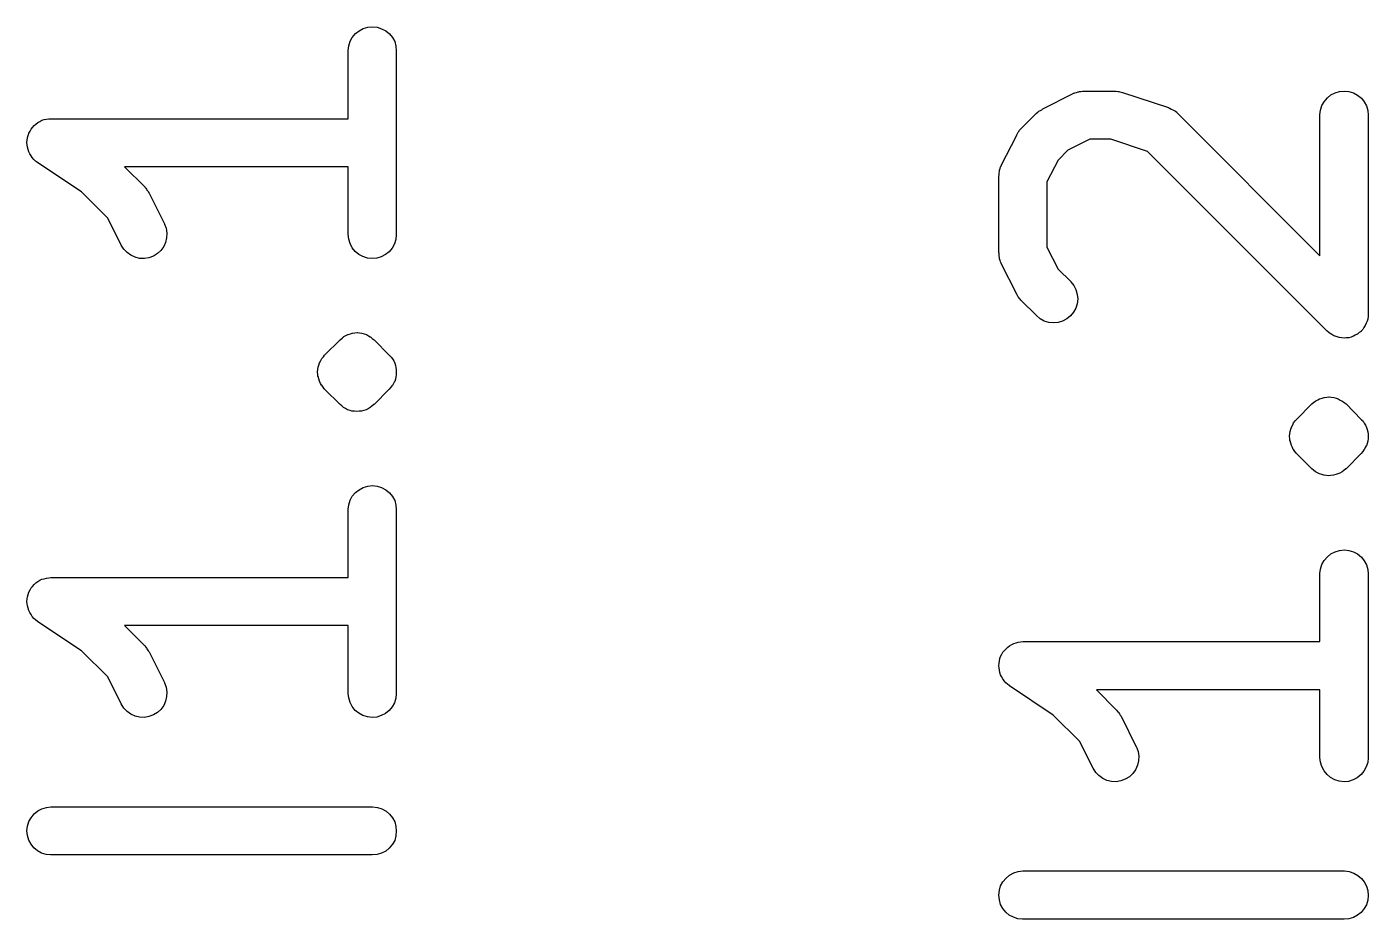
# Model space of a CAD drawing. Extents: x 160.2 to 226.8, y -124.8 to -85.
# Drawn here: x 181.127 to 185.302, y -124.59 to -121.812 of the extents above; entities that cross this region are included whole.
import ezdxf

# ---------------------------------------------------------------- set-up
doc = ezdxf.new("R2010")
doc.units = 0
doc.layers.add('BLACK', color=7, linetype='CONTINUOUS')

msp = doc.modelspace()

# ---------------------------------------------------------------- linework, layer by layer
at = {"layer": 'BLACK', "linetype": 'CONTINUOUS'}
for p, q in [((182.15, -121.833), (182.161, -121.824)), ((182.161, -121.824), (182.174, -121.817)), ((182.174, -121.817), (182.188, -121.813)), ((182.188, -121.813), (182.203, -121.812)), ((182.203, -121.812), (182.217, -121.813)), ((182.217, -121.813), (182.231, -121.818)), ((182.231, -121.818), (182.244, -121.825)), ((182.244, -121.825), (182.256, -121.834)), ((182.129, -121.871), (182.133, -121.857)), ((182.133, -121.857), (182.14, -121.845)), ((182.14, -121.845), (182.15, -121.833)), ((182.256, -121.834), (182.265, -121.845)), ((182.265, -121.845), (182.272, -121.858)), ((182.272, -121.858), (182.276, -121.872)), ((182.127, -121.886), (182.129, -121.871)), ((182.127, -121.887), (182.127, -121.886)), ((182.127, -122.098), (182.127, -121.887)), ((182.276, -121.872), (182.277, -121.887)), ((182.277, -121.887), (182.277, -122.458)), ((184.289, -122.067), (184.384, -122.02)), ((184.384, -122.02), (184.385, -122.019)), ((184.385, -122.019), (184.387, -122.019)), ((184.387, -122.019), (184.389, -122.018)), ((184.389, -122.018), (184.394, -122.016)), ((184.394, -122.016), (184.399, -122.014)), ((184.399, -122.014), (184.401, -122.014)), ((184.401, -122.014), (184.403, -122.013)), ((184.403, -122.013), (184.408, -122.013)), ((184.408, -122.013), (184.413, -122.012)), ((184.413, -122.012), (184.416, -122.012)), ((184.416, -122.012), (184.418, -122.012)), ((184.418, -122.012), (184.513, -122.012)), ((184.513, -122.012), (184.514, -122.012)), ((184.514, -122.012), (184.518, -122.012)), ((184.518, -122.012), (184.523, -122.013)), ((184.523, -122.013), (184.526, -122.013)), ((184.526, -122.013), (184.529, -122.014)), ((184.529, -122.014), (184.533, -122.015)), ((184.533, -122.015), (184.537, -122.016)), ((184.537, -122.016), (184.68, -122.063)), ((185.165, -122.045), (185.175, -122.033)), ((185.175, -122.033), (185.186, -122.024)), ((185.186, -122.024), (185.199, -122.017)), ((185.199, -122.017), (185.213, -122.013)), ((185.213, -122.013), (185.228, -122.012)), ((185.228, -122.012), (185.242, -122.013)), ((185.242, -122.013), (185.256, -122.018)), ((185.256, -122.018), (185.269, -122.025)), ((185.269, -122.025), (185.281, -122.034)), ((185.281, -122.034), (185.29, -122.045)), ((184.274, -122.078), (184.277, -122.075)), ((184.277, -122.075), (184.279, -122.074)), ((184.279, -122.074), (184.282, -122.072)), ((184.282, -122.072), (184.286, -122.07)), ((184.286, -122.07), (184.289, -122.067)), ((184.68, -122.063), (184.681, -122.064)), ((184.681, -122.064), (184.683, -122.065)), ((184.683, -122.065), (184.685, -122.065)), ((184.685, -122.065), (184.689, -122.068)), ((184.689, -122.068), (184.694, -122.07)), ((184.694, -122.07), (184.696, -122.071)), ((184.696, -122.071), (184.698, -122.072)), ((184.698, -122.072), (184.702, -122.075)), ((184.702, -122.075), (184.706, -122.078)), ((185.152, -122.086), (185.154, -122.071)), ((185.154, -122.071), (185.158, -122.057)), ((185.158, -122.057), (185.165, -122.045)), ((185.29, -122.045), (185.297, -122.058)), ((185.297, -122.058), (185.301, -122.072)), ((185.301, -122.072), (185.302, -122.087)), ((181.15, -122.119), (181.155, -122.115)), ((181.155, -122.115), (181.161, -122.11)), ((181.161, -122.11), (181.168, -122.107)), ((181.161, -122.11), (181.161, -122.11)), ((181.161, -122.11), (181.161, -122.11)), ((181.168, -122.107), (181.174, -122.103)), ((181.174, -122.103), (181.181, -122.101)), ((181.174, -122.103), (181.174, -122.103)), ((181.174, -122.103), (181.174, -122.103)), ((181.181, -122.101), (181.188, -122.099)), ((181.188, -122.099), (181.195, -122.098)), ((181.188, -122.099), (181.188, -122.099)), ((181.188, -122.099), (181.188, -122.099)), ((181.195, -122.098), (181.202, -122.098)), ((181.202, -122.098), (182.127, -122.098)), ((184.222, -122.129), (184.27, -122.081)), ((184.27, -122.081), (184.274, -122.078)), ((184.27, -122.081), (184.27, -122.081)), ((184.706, -122.078), (184.707, -122.08)), ((184.707, -122.08), (184.709, -122.081)), ((184.709, -122.081), (185.152, -122.525)), ((185.152, -122.087), (185.152, -122.086)), ((185.152, -122.525), (185.152, -122.087)), ((185.302, -122.087), (185.302, -122.706)), ((181.128, -122.165), (181.129, -122.158)), ((181.129, -122.157), (181.131, -122.15)), ((181.129, -122.158), (181.129, -122.157)), ((181.129, -122.157), (181.129, -122.157)), ((181.131, -122.15), (181.133, -122.144)), ((181.133, -122.143), (181.137, -122.137)), ((181.133, -122.144), (181.133, -122.143)), ((181.133, -122.144), (181.133, -122.144)), ((181.137, -122.137), (181.14, -122.131)), ((181.14, -122.131), (181.145, -122.125)), ((181.14, -122.131), (181.14, -122.131)), ((181.14, -122.131), (181.14, -122.131)), ((181.145, -122.125), (181.15, -122.119)), ((181.15, -122.119), (181.15, -122.119)), ((181.15, -122.119), (181.15, -122.119)), ((184.16, -122.244), (184.208, -122.149)), ((184.208, -122.148), (184.211, -122.144)), ((184.208, -122.149), (184.208, -122.148)), ((184.211, -122.144), (184.213, -122.14)), ((184.213, -122.14), (184.215, -122.138)), ((184.215, -122.138), (184.216, -122.135)), ((184.216, -122.135), (184.219, -122.132)), ((184.219, -122.132), (184.222, -122.129)), ((181.127, -122.172), (181.128, -122.165)), ((181.128, -122.179), (181.127, -122.172)), ((181.127, -122.172), (181.127, -122.172)), ((181.127, -122.172), (181.127, -122.172)), ((181.129, -122.187), (181.128, -122.179)), ((181.131, -122.194), (181.129, -122.187)), ((181.129, -122.187), (181.129, -122.187)), ((181.129, -122.187), (181.129, -122.187)), ((181.133, -122.201), (181.131, -122.194)), ((181.136, -122.207), (181.133, -122.201)), ((181.133, -122.201), (181.133, -122.201)), ((181.133, -122.201), (181.133, -122.201)), ((184.367, -122.196), (184.337, -122.227)), ((184.436, -122.162), (184.367, -122.196)), ((184.501, -122.162), (184.436, -122.162)), ((184.615, -122.2), (184.501, -122.162)), ((185.174, -122.759), (184.615, -122.2)), ((181.14, -122.214), (181.136, -122.207)), ((181.144, -122.219), (181.14, -122.214)), ((181.14, -122.214), (181.14, -122.214)), ((181.14, -122.214), (181.14, -122.214)), ((181.149, -122.225), (181.144, -122.219)), ((181.154, -122.23), (181.149, -122.225)), ((181.149, -122.225), (181.149, -122.225)), ((181.149, -122.225), (181.149, -122.225)), ((181.16, -122.234), (181.154, -122.23)), ((181.16, -122.235), (181.16, -122.234)), ((181.16, -122.234), (181.16, -122.234)), ((181.161, -122.235), (181.16, -122.235)), ((181.16, -122.235), (181.16, -122.235)), ((181.297, -122.326), (181.161, -122.235)), ((184.337, -122.227), (184.302, -122.295)), ((182.127, -122.248), (181.431, -122.248)), ((181.431, -122.248), (181.494, -122.31)), ((182.127, -122.458), (182.127, -122.248)), ((184.152, -122.276), (184.153, -122.274)), ((184.152, -122.277), (184.152, -122.276)), ((184.152, -122.515), (184.152, -122.277)), ((184.153, -122.267), (184.154, -122.262)), ((184.153, -122.272), (184.153, -122.267)), ((184.153, -122.274), (184.153, -122.272)), ((184.154, -122.262), (184.155, -122.26)), ((184.155, -122.258), (184.157, -122.253)), ((184.155, -122.26), (184.155, -122.258)), ((184.157, -122.253), (184.158, -122.248)), ((184.158, -122.248), (184.16, -122.246)), ((184.16, -122.246), (184.16, -122.244)), ((181.379, -122.408), (181.297, -122.326)), ((181.494, -122.31), (181.494, -122.311)), ((181.494, -122.311), (181.497, -122.314)), ((181.497, -122.314), (181.5, -122.317)), ((181.5, -122.317), (181.501, -122.32)), ((181.501, -122.32), (181.503, -122.322)), ((181.503, -122.322), (181.505, -122.326)), ((181.505, -122.326), (181.508, -122.33)), ((184.302, -122.295), (184.302, -122.498)), ((181.508, -122.33), (181.555, -122.425)), ((181.421, -122.492), (181.379, -122.408)), ((181.555, -122.425), (181.556, -122.426)), ((181.556, -122.426), (181.561, -122.439)), ((181.561, -122.439), (181.563, -122.454)), ((181.429, -122.504), (181.421, -122.492)), ((181.559, -122.483), (181.553, -122.496)), ((181.562, -122.469), (181.559, -122.483)), ((181.563, -122.454), (181.562, -122.469)), ((182.129, -122.473), (182.127, -122.458)), ((182.133, -122.487), (182.129, -122.473)), ((182.14, -122.5), (182.133, -122.487)), ((182.271, -122.488), (182.264, -122.501)), ((182.276, -122.474), (182.271, -122.488)), ((182.277, -122.459), (182.276, -122.474)), ((182.277, -122.458), (182.277, -122.459)), ((181.439, -122.515), (181.429, -122.504)), ((181.451, -122.523), (181.439, -122.515)), ((181.464, -122.529), (181.451, -122.523)), ((181.478, -122.533), (181.464, -122.529)), ((181.493, -122.533), (181.478, -122.533)), ((181.507, -122.531), (181.493, -122.533)), ((181.521, -122.526), (181.507, -122.531)), ((181.534, -122.518), (181.521, -122.526)), ((181.544, -122.508), (181.534, -122.518)), ((181.553, -122.496), (181.544, -122.508)), ((182.149, -122.511), (182.14, -122.5)), ((182.16, -122.521), (182.149, -122.511)), ((182.173, -122.527), (182.16, -122.521)), ((182.187, -122.532), (182.173, -122.527)), ((182.202, -122.533), (182.187, -122.532)), ((182.216, -122.532), (182.202, -122.533)), ((182.23, -122.528), (182.216, -122.532)), ((182.243, -122.521), (182.23, -122.528)), ((182.255, -122.512), (182.243, -122.521)), ((182.264, -122.501), (182.255, -122.512)), ((184.153, -122.518), (184.152, -122.515)), ((184.153, -122.52), (184.153, -122.518)), ((184.153, -122.525), (184.153, -122.52)), ((184.154, -122.53), (184.153, -122.525)), ((184.154, -122.532), (184.154, -122.53)), ((184.155, -122.534), (184.154, -122.532)), ((184.157, -122.539), (184.155, -122.534)), ((184.302, -122.498), (184.337, -122.566)), ((184.158, -122.544), (184.157, -122.539)), ((184.159, -122.546), (184.158, -122.544)), ((184.16, -122.548), (184.159, -122.546)), ((184.16, -122.549), (184.16, -122.548)), ((184.208, -122.644), (184.16, -122.549)), ((184.337, -122.566), (184.376, -122.605)), ((184.376, -122.605), (184.376, -122.606)), ((184.376, -122.606), (184.386, -122.617)), ((184.386, -122.617), (184.392, -122.63)), ((184.21, -122.648), (184.208, -122.644)), ((184.212, -122.652), (184.21, -122.648)), ((184.214, -122.654), (184.212, -122.652)), ((184.216, -122.657), (184.214, -122.654)), ((184.219, -122.66), (184.216, -122.657)), ((184.221, -122.663), (184.219, -122.66)), ((184.392, -122.63), (184.396, -122.645)), ((184.396, -122.645), (184.398, -122.659)), ((184.398, -122.659), (184.396, -122.674)), ((184.222, -122.664), (184.221, -122.663)), ((184.27, -122.711), (184.222, -122.664)), ((184.385, -122.7), (184.375, -122.712)), ((184.392, -122.688), (184.385, -122.7)), ((184.396, -122.674), (184.392, -122.688)), ((184.281, -122.721), (184.27, -122.711)), ((184.294, -122.728), (184.281, -122.721)), ((184.308, -122.732), (184.294, -122.728)), ((184.322, -122.733), (184.308, -122.732)), ((184.337, -122.732), (184.322, -122.733)), ((184.351, -122.728), (184.337, -122.732)), ((184.364, -122.721), (184.351, -122.728)), ((184.375, -122.712), (184.364, -122.721)), ((185.293, -122.742), (185.289, -122.748)), ((185.296, -122.735), (185.293, -122.742)), ((185.299, -122.728), (185.296, -122.735)), ((185.296, -122.735), (185.296, -122.735)), ((185.296, -122.735), (185.296, -122.735)), ((185.301, -122.722), (185.299, -122.728)), ((185.302, -122.714), (185.301, -122.721)), ((185.301, -122.721), (185.301, -122.721)), ((185.301, -122.721), (185.301, -122.722)), ((185.302, -122.706), (185.302, -122.707)), ((185.302, -122.707), (185.302, -122.707)), ((185.302, -122.707), (185.302, -122.707)), ((185.302, -122.707), (185.302, -122.707)), ((185.302, -122.707), (185.302, -122.714)), ((182.054, -122.834), (182.102, -122.786)), ((182.102, -122.786), (182.108, -122.781)), ((182.102, -122.786), (182.102, -122.786)), ((182.102, -122.786), (182.102, -122.786)), ((182.102, -122.786), (182.102, -122.786)), ((182.102, -122.786), (182.102, -122.786)), ((182.108, -122.781), (182.113, -122.777)), ((182.113, -122.777), (182.114, -122.777)), ((182.114, -122.776), (182.12, -122.773)), ((182.114, -122.777), (182.114, -122.776)), ((182.12, -122.773), (182.126, -122.77)), ((182.126, -122.77), (182.127, -122.77)), ((182.127, -122.77), (182.134, -122.768)), ((182.127, -122.77), (182.127, -122.77)), ((182.134, -122.768), (182.14, -122.766)), ((182.14, -122.766), (182.141, -122.766)), ((182.141, -122.766), (182.148, -122.765)), ((182.141, -122.766), (182.141, -122.766)), ((182.148, -122.765), (182.155, -122.764)), ((182.155, -122.764), (182.156, -122.764)), ((182.155, -122.764), (182.155, -122.764)), ((182.156, -122.764), (182.162, -122.765)), ((182.162, -122.765), (182.17, -122.766)), ((182.17, -122.766), (182.17, -122.766)), ((182.17, -122.766), (182.17, -122.766)), ((182.17, -122.766), (182.177, -122.768)), ((182.177, -122.768), (182.184, -122.77)), ((182.184, -122.77), (182.184, -122.77)), ((182.184, -122.77), (182.184, -122.77)), ((182.184, -122.77), (182.19, -122.774)), ((182.19, -122.774), (182.196, -122.777)), ((182.196, -122.777), (182.197, -122.777)), ((182.197, -122.777), (182.197, -122.777)), ((182.197, -122.777), (182.202, -122.782)), ((182.202, -122.782), (182.208, -122.786)), ((182.208, -122.786), (182.255, -122.834)), ((185.18, -122.764), (185.174, -122.759)), ((185.185, -122.768), (185.18, -122.764)), ((185.186, -122.768), (185.185, -122.768)), ((185.192, -122.772), (185.186, -122.768)), ((185.186, -122.768), (185.186, -122.768)), ((185.198, -122.775), (185.192, -122.772)), ((185.199, -122.775), (185.198, -122.775)), ((185.198, -122.775), (185.198, -122.775)), ((185.205, -122.777), (185.199, -122.775)), ((185.212, -122.779), (185.205, -122.777)), ((185.213, -122.779), (185.212, -122.779)), ((185.212, -122.779), (185.212, -122.779)), ((185.22, -122.78), (185.213, -122.779)), ((185.227, -122.781), (185.22, -122.78)), ((185.234, -122.78), (185.227, -122.781)), ((185.227, -122.781), (185.227, -122.781)), ((185.227, -122.781), (185.227, -122.781)), ((185.241, -122.78), (185.234, -122.78)), ((185.242, -122.78), (185.241, -122.78)), ((185.249, -122.778), (185.242, -122.78)), ((185.242, -122.78), (185.242, -122.78)), ((185.255, -122.775), (185.249, -122.778)), ((185.256, -122.775), (185.255, -122.775)), ((185.262, -122.772), (185.256, -122.775)), ((185.256, -122.775), (185.256, -122.775)), ((185.268, -122.769), (185.262, -122.772)), ((185.269, -122.769), (185.268, -122.769)), ((185.274, -122.764), (185.269, -122.769)), ((185.269, -122.769), (185.269, -122.769)), ((185.28, -122.76), (185.274, -122.764)), ((185.285, -122.754), (185.28, -122.759)), ((185.28, -122.759), (185.28, -122.759)), ((185.28, -122.759), (185.28, -122.76)), ((185.289, -122.748), (185.285, -122.754)), ((185.289, -122.748), (185.289, -122.748)), ((185.289, -122.748), (185.289, -122.748)), ((182.034, -122.872), (182.036, -122.865)), ((182.036, -122.865), (182.038, -122.858)), ((182.038, -122.858), (182.042, -122.851)), ((182.038, -122.858), (182.038, -122.858)), ((182.038, -122.858), (182.038, -122.858)), ((182.038, -122.858), (182.038, -122.858)), ((182.038, -122.858), (182.038, -122.858)), ((182.042, -122.851), (182.045, -122.845)), ((182.045, -122.845), (182.05, -122.839)), ((182.045, -122.845), (182.045, -122.845)), ((182.045, -122.845), (182.045, -122.845)), ((182.045, -122.845), (182.045, -122.845)), ((182.045, -122.845), (182.045, -122.845)), ((182.05, -122.839), (182.054, -122.834)), ((182.255, -122.834), (182.256, -122.834)), ((182.256, -122.834), (182.256, -122.834)), ((182.256, -122.834), (182.256, -122.834)), ((182.256, -122.834), (182.256, -122.834)), ((182.256, -122.834), (182.256, -122.834)), ((182.256, -122.834), (182.256, -122.834)), ((182.256, -122.834), (182.256, -122.835)), ((182.256, -122.835), (182.261, -122.84)), ((182.261, -122.84), (182.265, -122.846)), ((182.265, -122.846), (182.265, -122.846)), ((182.265, -122.846), (182.265, -122.846)), ((182.265, -122.846), (182.265, -122.846)), ((182.265, -122.846), (182.265, -122.846)), ((182.265, -122.846), (182.269, -122.852)), ((182.269, -122.852), (182.272, -122.859)), ((182.272, -122.859), (182.272, -122.859)), ((182.272, -122.859), (182.272, -122.859)), ((182.272, -122.859), (182.272, -122.859)), ((182.272, -122.859), (182.272, -122.859)), ((182.272, -122.859), (182.274, -122.866)), ((182.274, -122.866), (182.274, -122.866)), ((182.274, -122.866), (182.276, -122.873)), ((182.032, -122.886), (182.033, -122.879)), ((182.032, -122.887), (182.032, -122.886)), ((182.032, -122.886), (182.032, -122.886)), ((182.032, -122.886), (182.032, -122.886)), ((182.033, -122.894), (182.032, -122.887)), ((182.032, -122.887), (182.032, -122.887)), ((182.033, -122.879), (182.034, -122.872)), ((182.033, -122.901), (182.033, -122.894)), ((182.034, -122.901), (182.033, -122.901)), ((182.033, -122.901), (182.033, -122.901)), ((182.033, -122.901), (182.033, -122.901)), ((182.034, -122.872), (182.034, -122.872)), ((182.034, -122.872), (182.034, -122.872)), ((182.034, -122.872), (182.034, -122.872)), ((182.034, -122.872), (182.034, -122.872)), ((182.036, -122.908), (182.034, -122.901)), ((182.034, -122.901), (182.034, -122.901)), ((182.038, -122.915), (182.036, -122.908)), ((182.274, -122.909), (182.272, -122.916)), ((182.276, -122.902), (182.274, -122.909)), ((182.274, -122.909), (182.274, -122.909)), ((182.276, -122.873), (182.276, -122.873)), ((182.276, -122.873), (182.276, -122.873)), ((182.276, -122.873), (182.276, -122.873)), ((182.276, -122.873), (182.276, -122.873)), ((182.276, -122.873), (182.277, -122.88)), ((182.277, -122.895), (182.276, -122.902)), ((182.276, -122.902), (182.276, -122.902)), ((182.276, -122.902), (182.276, -122.902)), ((182.276, -122.902), (182.276, -122.902)), ((182.276, -122.902), (182.276, -122.902)), ((182.277, -122.88), (182.277, -122.887)), ((182.277, -122.887), (182.277, -122.887)), ((182.277, -122.887), (182.277, -122.887)), ((182.277, -122.887), (182.277, -122.888)), ((182.277, -122.888), (182.277, -122.888)), ((182.277, -122.888), (182.277, -122.895)), ((182.041, -122.922), (182.038, -122.915)), ((182.038, -122.915), (182.038, -122.915)), ((182.038, -122.915), (182.038, -122.915)), ((182.038, -122.915), (182.038, -122.915)), ((182.038, -122.915), (182.038, -122.915)), ((182.044, -122.928), (182.041, -122.922)), ((182.045, -122.928), (182.044, -122.928)), ((182.044, -122.928), (182.044, -122.928)), ((182.044, -122.928), (182.044, -122.928)), ((182.044, -122.928), (182.044, -122.928)), ((182.049, -122.934), (182.045, -122.928)), ((182.053, -122.939), (182.049, -122.934)), ((182.054, -122.939), (182.053, -122.939)), ((182.054, -122.94), (182.054, -122.939)), ((182.054, -122.939), (182.054, -122.939)), ((182.054, -122.939), (182.054, -122.939)), ((182.102, -122.988), (182.054, -122.94)), ((182.054, -122.94), (182.054, -122.94)), ((182.054, -122.94), (182.054, -122.94)), ((182.054, -122.94), (182.054, -122.94)), ((182.255, -122.94), (182.208, -122.988)), ((182.26, -122.934), (182.255, -122.94)), ((182.264, -122.929), (182.26, -122.934)), ((182.265, -122.929), (182.264, -122.929)), ((182.264, -122.929), (182.264, -122.929)), ((182.268, -122.922), (182.265, -122.929)), ((182.265, -122.929), (182.265, -122.929)), ((182.265, -122.929), (182.265, -122.929)), ((182.271, -122.916), (182.268, -122.922)), ((182.272, -122.916), (182.271, -122.916)), ((182.271, -122.916), (182.271, -122.916)), ((182.272, -122.916), (182.272, -122.916)), ((182.272, -122.916), (182.272, -122.916)), ((182.107, -122.992), (182.102, -122.988)), ((182.113, -122.997), (182.107, -122.992)), ((182.201, -122.993), (182.196, -122.997)), ((182.207, -122.988), (182.201, -122.993)), ((182.208, -122.988), (182.207, -122.988)), ((182.207, -122.988), (182.207, -122.988)), ((182.207, -122.988), (182.207, -122.988)), ((182.207, -122.988), (182.207, -122.988)), ((185.079, -123.034), (185.127, -122.986)), ((185.127, -122.986), (185.133, -122.981)), ((185.127, -122.986), (185.127, -122.986)), ((185.127, -122.986), (185.127, -122.986)), ((185.127, -122.986), (185.127, -122.986)), ((185.127, -122.986), (185.127, -122.986)), ((185.133, -122.981), (185.138, -122.977)), ((185.138, -122.977), (185.139, -122.977)), ((185.139, -122.976), (185.145, -122.973)), ((185.139, -122.977), (185.139, -122.976)), ((185.145, -122.973), (185.151, -122.97)), ((185.151, -122.97), (185.152, -122.97)), ((185.152, -122.97), (185.159, -122.968)), ((185.152, -122.97), (185.152, -122.97)), ((185.159, -122.968), (185.165, -122.966)), ((185.165, -122.966), (185.166, -122.966)), ((185.166, -122.966), (185.173, -122.965)), ((185.166, -122.966), (185.166, -122.966)), ((185.173, -122.965), (185.18, -122.964)), ((185.18, -122.964), (185.181, -122.964)), ((185.18, -122.964), (185.18, -122.964)), ((185.181, -122.964), (185.187, -122.965)), ((185.187, -122.965), (185.195, -122.966)), ((185.195, -122.966), (185.195, -122.966)), ((185.195, -122.966), (185.195, -122.966)), ((185.195, -122.966), (185.202, -122.968)), ((185.202, -122.968), (185.209, -122.97)), ((185.209, -122.97), (185.209, -122.97)), ((185.209, -122.97), (185.209, -122.97)), ((185.209, -122.97), (185.215, -122.974)), ((185.215, -122.974), (185.221, -122.977)), ((185.221, -122.977), (185.222, -122.977)), ((185.222, -122.977), (185.222, -122.977)), ((185.222, -122.977), (185.227, -122.982)), ((185.227, -122.982), (185.233, -122.986)), ((185.233, -122.986), (185.28, -123.034)), ((182.119, -123), (182.113, -122.997)), ((182.113, -122.997), (182.113, -122.997)), ((182.113, -122.997), (182.113, -122.997)), ((182.125, -123.004), (182.119, -123)), ((182.126, -123.004), (182.125, -123.004)), ((182.133, -123.006), (182.126, -123.004)), ((182.126, -123.004), (182.126, -123.004)), ((182.139, -123.008), (182.133, -123.006)), ((182.14, -123.008), (182.139, -123.008)), ((182.147, -123.009), (182.14, -123.008)), ((182.14, -123.008), (182.14, -123.008)), ((182.154, -123.01), (182.147, -123.009)), ((182.161, -123.009), (182.154, -123.01)), ((182.154, -123.01), (182.154, -123.009)), ((182.154, -123.009), (182.154, -123.01)), ((182.169, -123.008), (182.161, -123.009)), ((182.176, -123.006), (182.169, -123.008)), ((182.169, -123.008), (182.169, -123.008)), ((182.169, -123.008), (182.169, -123.008)), ((182.183, -123.004), (182.176, -123.006)), ((182.189, -123.001), (182.183, -123.004)), ((182.183, -123.004), (182.183, -123.004)), ((182.183, -123.004), (182.183, -123.004)), ((182.196, -122.997), (182.189, -123.001)), ((182.196, -122.997), (182.196, -122.997)), ((182.196, -122.997), (182.196, -122.997)), ((185.075, -123.039), (185.079, -123.034)), ((185.28, -123.034), (185.281, -123.034)), ((185.281, -123.034), (185.281, -123.034)), ((185.281, -123.034), (185.281, -123.034)), ((185.281, -123.034), (185.281, -123.034)), ((185.281, -123.034), (185.281, -123.034)), ((185.281, -123.034), (185.281, -123.034)), ((185.281, -123.034), (185.281, -123.035)), ((185.281, -123.035), (185.286, -123.04)), ((185.058, -123.079), (185.059, -123.072)), ((185.059, -123.072), (185.061, -123.065)), ((185.059, -123.072), (185.059, -123.072)), ((185.059, -123.072), (185.059, -123.072)), ((185.059, -123.072), (185.059, -123.072)), ((185.059, -123.072), (185.059, -123.072)), ((185.061, -123.065), (185.063, -123.058)), ((185.063, -123.058), (185.067, -123.051)), ((185.063, -123.058), (185.063, -123.058)), ((185.063, -123.058), (185.063, -123.058)), ((185.063, -123.058), (185.063, -123.058)), ((185.063, -123.058), (185.063, -123.058)), ((185.067, -123.051), (185.07, -123.045)), ((185.07, -123.045), (185.075, -123.039)), ((185.07, -123.045), (185.07, -123.045)), ((185.07, -123.045), (185.07, -123.045)), ((185.07, -123.045), (185.07, -123.045)), ((185.07, -123.045), (185.07, -123.045)), ((185.286, -123.04), (185.29, -123.046)), ((185.29, -123.046), (185.29, -123.046)), ((185.29, -123.046), (185.29, -123.046)), ((185.29, -123.046), (185.29, -123.046)), ((185.29, -123.046), (185.29, -123.046)), ((185.29, -123.046), (185.294, -123.052)), ((185.294, -123.052), (185.297, -123.059)), ((185.297, -123.059), (185.297, -123.059)), ((185.297, -123.059), (185.297, -123.059)), ((185.297, -123.059), (185.297, -123.059)), ((185.297, -123.059), (185.297, -123.059)), ((185.297, -123.059), (185.299, -123.066)), ((185.299, -123.066), (185.301, -123.073)), ((185.301, -123.073), (185.301, -123.073)), ((185.301, -123.073), (185.301, -123.073)), ((185.301, -123.073), (185.301, -123.073)), ((185.301, -123.073), (185.301, -123.073)), ((185.301, -123.073), (185.302, -123.08)), ((185.057, -123.086), (185.058, -123.079)), ((185.057, -123.087), (185.057, -123.086)), ((185.057, -123.086), (185.057, -123.086)), ((185.057, -123.086), (185.057, -123.086)), ((185.058, -123.094), (185.057, -123.087)), ((185.057, -123.087), (185.057, -123.087)), ((185.058, -123.101), (185.058, -123.094)), ((185.059, -123.101), (185.058, -123.101)), ((185.058, -123.101), (185.058, -123.101)), ((185.058, -123.101), (185.058, -123.101)), ((185.061, -123.108), (185.059, -123.101)), ((185.059, -123.101), (185.059, -123.101)), ((185.063, -123.115), (185.061, -123.108)), ((185.066, -123.122), (185.063, -123.115)), ((185.063, -123.115), (185.063, -123.115)), ((185.063, -123.115), (185.063, -123.115)), ((185.063, -123.115), (185.063, -123.115)), ((185.063, -123.115), (185.063, -123.115)), ((185.296, -123.116), (185.293, -123.122)), ((185.297, -123.116), (185.296, -123.116)), ((185.296, -123.116), (185.296, -123.116)), ((185.299, -123.109), (185.297, -123.116)), ((185.297, -123.116), (185.297, -123.116)), ((185.297, -123.116), (185.297, -123.116)), ((185.301, -123.102), (185.299, -123.109)), ((185.299, -123.109), (185.299, -123.109)), ((185.302, -123.094), (185.301, -123.102)), ((185.301, -123.102), (185.301, -123.102)), ((185.301, -123.102), (185.301, -123.102)), ((185.301, -123.102), (185.301, -123.102)), ((185.301, -123.102), (185.301, -123.102)), ((185.302, -123.08), (185.302, -123.087)), ((185.302, -123.087), (185.302, -123.087)), ((185.302, -123.087), (185.302, -123.087)), ((185.302, -123.087), (185.302, -123.088)), ((185.302, -123.088), (185.302, -123.088)), ((185.302, -123.088), (185.302, -123.094)), ((185.069, -123.128), (185.066, -123.122)), ((185.07, -123.128), (185.069, -123.128)), ((185.069, -123.128), (185.069, -123.128)), ((185.069, -123.128), (185.069, -123.128)), ((185.069, -123.128), (185.069, -123.128)), ((185.074, -123.134), (185.07, -123.128)), ((185.078, -123.139), (185.074, -123.134)), ((185.079, -123.139), (185.078, -123.139)), ((185.079, -123.14), (185.079, -123.139)), ((185.079, -123.139), (185.079, -123.139)), ((185.079, -123.139), (185.079, -123.139)), ((185.127, -123.188), (185.079, -123.14)), ((185.079, -123.14), (185.079, -123.14)), ((185.079, -123.14), (185.079, -123.14)), ((185.079, -123.14), (185.079, -123.14)), ((185.28, -123.14), (185.233, -123.188)), ((185.285, -123.134), (185.28, -123.14)), ((185.289, -123.129), (185.285, -123.134)), ((185.29, -123.129), (185.289, -123.129)), ((185.289, -123.129), (185.289, -123.129)), ((185.293, -123.122), (185.29, -123.129)), ((185.29, -123.129), (185.29, -123.129)), ((185.29, -123.129), (185.29, -123.129)), ((185.132, -123.192), (185.127, -123.188)), ((185.138, -123.197), (185.132, -123.192)), ((185.144, -123.2), (185.138, -123.197)), ((185.138, -123.197), (185.138, -123.197)), ((185.138, -123.197), (185.138, -123.197)), ((185.15, -123.204), (185.144, -123.2)), ((185.151, -123.204), (185.15, -123.204)), ((185.158, -123.206), (185.151, -123.204)), ((185.151, -123.204), (185.151, -123.204)), ((185.208, -123.204), (185.201, -123.206)), ((185.214, -123.201), (185.208, -123.204)), ((185.208, -123.204), (185.208, -123.204)), ((185.208, -123.204), (185.208, -123.204)), ((185.221, -123.197), (185.214, -123.201)), ((185.226, -123.193), (185.221, -123.197)), ((185.221, -123.197), (185.221, -123.197)), ((185.221, -123.197), (185.221, -123.197)), ((185.232, -123.188), (185.226, -123.193)), ((185.233, -123.188), (185.232, -123.188)), ((185.232, -123.188), (185.232, -123.188)), ((185.232, -123.188), (185.232, -123.188)), ((185.232, -123.188), (185.232, -123.188)), ((182.174, -123.246), (182.188, -123.242)), ((182.188, -123.242), (182.203, -123.24)), ((182.203, -123.24), (182.217, -123.242)), ((182.217, -123.242), (182.231, -123.246)), ((185.164, -123.208), (185.158, -123.206)), ((185.165, -123.208), (185.164, -123.208)), ((185.172, -123.209), (185.165, -123.208)), ((185.165, -123.208), (185.165, -123.208)), ((185.179, -123.21), (185.172, -123.209)), ((185.186, -123.209), (185.179, -123.21)), ((185.179, -123.21), (185.179, -123.209)), ((185.179, -123.209), (185.179, -123.21)), ((185.194, -123.208), (185.186, -123.209)), ((185.201, -123.206), (185.194, -123.208)), ((185.194, -123.208), (185.194, -123.208)), ((185.194, -123.208), (185.194, -123.208)), ((182.129, -123.3), (182.133, -123.286)), ((182.133, -123.286), (182.14, -123.273)), ((182.14, -123.273), (182.15, -123.262)), ((182.15, -123.262), (182.161, -123.253)), ((182.161, -123.253), (182.174, -123.246)), ((182.231, -123.246), (182.244, -123.253)), ((182.244, -123.253), (182.256, -123.263)), ((182.256, -123.263), (182.265, -123.274)), ((182.265, -123.274), (182.272, -123.287)), ((182.272, -123.287), (182.276, -123.301)), ((182.127, -123.314), (182.129, -123.3)), ((182.127, -123.315), (182.127, -123.314)), ((182.127, -123.526), (182.127, -123.315)), ((182.276, -123.301), (182.277, -123.315)), ((182.277, -123.315), (182.277, -123.887)), ((185.175, -123.462), (185.186, -123.453)), ((185.186, -123.453), (185.199, -123.446)), ((185.199, -123.446), (185.213, -123.442)), ((185.213, -123.442), (185.228, -123.44)), ((185.228, -123.44), (185.242, -123.442)), ((185.242, -123.442), (185.256, -123.446)), ((185.256, -123.446), (185.269, -123.453)), ((185.269, -123.453), (185.281, -123.463)), ((185.154, -123.5), (185.158, -123.486)), ((185.158, -123.486), (185.165, -123.473)), ((185.165, -123.473), (185.175, -123.462)), ((185.281, -123.463), (185.29, -123.474)), ((185.29, -123.474), (185.297, -123.487)), ((185.297, -123.487), (185.301, -123.501)), ((181.161, -123.539), (181.168, -123.535)), ((181.168, -123.535), (181.174, -123.532)), ((181.174, -123.532), (181.181, -123.53)), ((181.174, -123.532), (181.174, -123.532)), ((181.174, -123.532), (181.174, -123.532)), ((181.181, -123.53), (181.188, -123.528)), ((181.188, -123.528), (181.195, -123.527)), ((181.188, -123.528), (181.188, -123.528)), ((181.188, -123.528), (181.188, -123.528)), ((181.195, -123.527), (181.202, -123.526)), ((181.202, -123.526), (182.127, -123.526)), ((185.152, -123.514), (185.154, -123.5)), ((185.152, -123.515), (185.152, -123.514)), ((185.152, -123.726), (185.152, -123.515)), ((185.301, -123.501), (185.302, -123.515)), ((185.302, -123.515), (185.302, -124.087)), ((181.129, -123.586), (181.131, -123.579)), ((181.131, -123.579), (181.133, -123.572)), ((181.133, -123.572), (181.137, -123.565)), ((181.133, -123.572), (181.133, -123.572)), ((181.133, -123.572), (181.133, -123.572)), ((181.137, -123.565), (181.14, -123.559)), ((181.14, -123.559), (181.145, -123.554)), ((181.14, -123.559), (181.14, -123.559)), ((181.14, -123.559), (181.14, -123.559)), ((181.145, -123.554), (181.15, -123.548)), ((181.15, -123.548), (181.155, -123.543)), ((181.15, -123.548), (181.15, -123.548)), ((181.15, -123.548), (181.15, -123.548)), ((181.155, -123.543), (181.161, -123.539)), ((181.161, -123.539), (181.161, -123.539)), ((181.161, -123.539), (181.161, -123.539)), ((181.127, -123.601), (181.128, -123.593)), ((181.128, -123.608), (181.127, -123.601)), ((181.127, -123.601), (181.127, -123.601)), ((181.127, -123.601), (181.127, -123.601)), ((181.128, -123.593), (181.129, -123.586)), ((181.129, -123.615), (181.128, -123.608)), ((181.129, -123.586), (181.129, -123.586)), ((181.129, -123.586), (181.129, -123.586)), ((181.131, -123.622), (181.129, -123.615)), ((181.129, -123.615), (181.129, -123.615)), ((181.129, -123.615), (181.129, -123.615)), ((181.133, -123.629), (181.131, -123.622)), ((181.136, -123.635), (181.133, -123.629)), ((181.133, -123.629), (181.133, -123.629)), ((181.133, -123.629), (181.133, -123.629)), ((181.14, -123.642), (181.136, -123.635)), ((181.144, -123.648), (181.14, -123.642)), ((181.14, -123.642), (181.14, -123.642)), ((181.14, -123.642), (181.14, -123.642)), ((181.149, -123.654), (181.144, -123.648)), ((181.154, -123.658), (181.149, -123.654)), ((181.149, -123.654), (181.149, -123.654)), ((181.149, -123.654), (181.149, -123.654)), ((181.16, -123.663), (181.154, -123.658)), ((181.161, -123.664), (181.16, -123.663)), ((181.16, -123.663), (181.16, -123.663)), ((181.16, -123.663), (181.16, -123.663)), ((181.16, -123.663), (181.16, -123.663)), ((181.297, -123.755), (181.161, -123.664)), ((182.127, -123.676), (181.431, -123.676)), ((181.431, -123.676), (181.494, -123.739)), ((182.127, -123.887), (182.127, -123.676)), ((181.494, -123.739), (181.494, -123.739)), ((181.494, -123.739), (181.497, -123.743)), ((181.497, -123.743), (181.5, -123.746)), ((181.5, -123.746), (181.501, -123.748)), ((184.175, -123.748), (184.18, -123.743)), ((184.18, -123.743), (184.186, -123.739)), ((184.186, -123.739), (184.193, -123.735)), ((184.186, -123.739), (184.186, -123.739)), ((184.186, -123.739), (184.186, -123.739)), ((184.193, -123.735), (184.199, -123.732)), ((184.199, -123.732), (184.206, -123.73)), ((184.199, -123.732), (184.199, -123.732)), ((184.199, -123.732), (184.199, -123.732)), ((184.206, -123.73), (184.213, -123.728)), ((184.213, -123.728), (184.22, -123.727)), ((184.213, -123.728), (184.213, -123.728)), ((184.213, -123.728), (184.213, -123.728)), ((184.22, -123.727), (184.227, -123.726)), ((184.227, -123.726), (185.152, -123.726)), ((181.379, -123.836), (181.297, -123.755)), ((181.501, -123.748), (181.503, -123.751)), ((181.503, -123.751), (181.505, -123.755)), ((181.505, -123.755), (181.508, -123.758)), ((181.508, -123.758), (181.555, -123.853)), ((184.153, -123.793), (184.154, -123.786)), ((184.154, -123.786), (184.156, -123.779)), ((184.154, -123.786), (184.154, -123.786)), ((184.154, -123.786), (184.154, -123.786)), ((184.156, -123.779), (184.158, -123.772)), ((184.158, -123.772), (184.162, -123.765)), ((184.158, -123.772), (184.158, -123.772)), ((184.158, -123.772), (184.158, -123.772)), ((184.162, -123.765), (184.165, -123.759)), ((184.165, -123.759), (184.17, -123.754)), ((184.165, -123.759), (184.165, -123.759)), ((184.165, -123.759), (184.165, -123.759)), ((184.17, -123.754), (184.175, -123.748)), ((184.175, -123.748), (184.175, -123.748)), ((184.175, -123.748), (184.175, -123.748)), ((184.152, -123.801), (184.153, -123.793)), ((184.153, -123.808), (184.152, -123.801)), ((184.152, -123.801), (184.152, -123.801)), ((184.152, -123.801), (184.152, -123.801)), ((184.154, -123.815), (184.153, -123.808)), ((184.156, -123.822), (184.154, -123.815)), ((184.154, -123.815), (184.154, -123.815)), ((184.154, -123.815), (184.154, -123.815)), ((184.158, -123.829), (184.156, -123.822)), ((184.161, -123.835), (184.158, -123.829)), ((184.158, -123.829), (184.158, -123.829)), ((184.158, -123.829), (184.158, -123.829)), ((181.421, -123.92), (181.379, -123.836)), ((181.555, -123.853), (181.556, -123.854)), ((181.556, -123.854), (181.561, -123.868)), ((181.561, -123.868), (181.563, -123.883)), ((184.165, -123.842), (184.161, -123.835)), ((184.169, -123.848), (184.165, -123.842)), ((184.165, -123.842), (184.165, -123.842)), ((184.165, -123.842), (184.165, -123.842)), ((184.174, -123.854), (184.169, -123.848)), ((184.179, -123.858), (184.174, -123.854)), ((184.174, -123.854), (184.174, -123.854)), ((184.174, -123.854), (184.174, -123.854)), ((184.185, -123.863), (184.179, -123.858)), ((184.186, -123.864), (184.185, -123.863)), ((184.185, -123.863), (184.185, -123.863)), ((184.185, -123.863), (184.185, -123.863)), ((184.185, -123.863), (184.185, -123.863)), ((184.322, -123.955), (184.186, -123.864)), ((181.559, -123.911), (181.553, -123.925)), ((181.562, -123.897), (181.559, -123.911)), ((181.563, -123.883), (181.562, -123.897)), ((182.129, -123.901), (182.127, -123.887)), ((182.133, -123.915), (182.129, -123.901)), ((182.276, -123.902), (182.271, -123.916)), ((182.277, -123.888), (182.276, -123.902)), ((182.277, -123.887), (182.277, -123.888)), ((185.152, -123.876), (184.456, -123.876)), ((184.456, -123.876), (184.519, -123.939)), ((185.152, -124.087), (185.152, -123.876)), ((181.429, -123.933), (181.421, -123.92)), ((181.439, -123.943), (181.429, -123.933)), ((181.451, -123.952), (181.439, -123.943)), ((181.464, -123.958), (181.451, -123.952)), ((181.521, -123.954), (181.507, -123.959)), ((181.534, -123.947), (181.521, -123.954)), ((181.544, -123.937), (181.534, -123.947)), ((181.553, -123.925), (181.544, -123.937)), ((182.14, -123.928), (182.133, -123.915)), ((182.149, -123.94), (182.14, -123.928)), ((182.16, -123.949), (182.149, -123.94)), ((182.173, -123.956), (182.16, -123.949)), ((182.243, -123.95), (182.23, -123.956)), ((182.255, -123.94), (182.243, -123.95)), ((182.264, -123.929), (182.255, -123.94)), ((182.271, -123.916), (182.264, -123.929)), ((184.404, -124.036), (184.322, -123.955)), ((184.519, -123.939), (184.519, -123.939)), ((184.519, -123.939), (184.522, -123.943)), ((184.522, -123.943), (184.525, -123.946)), ((184.525, -123.946), (184.526, -123.948)), ((184.526, -123.948), (184.528, -123.951)), ((184.528, -123.951), (184.53, -123.955)), ((184.53, -123.955), (184.533, -123.958)), ((181.478, -123.961), (181.464, -123.958)), ((181.493, -123.962), (181.478, -123.961)), ((181.507, -123.959), (181.493, -123.962)), ((182.187, -123.96), (182.173, -123.956)), ((182.202, -123.962), (182.187, -123.96)), ((182.216, -123.961), (182.202, -123.962)), ((182.23, -123.956), (182.216, -123.961)), ((184.533, -123.958), (184.58, -124.053)), ((184.446, -124.12), (184.404, -124.036)), ((184.58, -124.053), (184.581, -124.054)), ((184.581, -124.054), (184.586, -124.068)), ((184.586, -124.068), (184.588, -124.083)), ((184.454, -124.133), (184.446, -124.12)), ((184.584, -124.111), (184.578, -124.125)), ((184.587, -124.097), (184.584, -124.111)), ((184.588, -124.083), (184.587, -124.097)), ((185.154, -124.101), (185.152, -124.087)), ((185.158, -124.115), (185.154, -124.101)), ((185.165, -124.128), (185.158, -124.115)), ((185.296, -124.116), (185.289, -124.129)), ((185.301, -124.102), (185.296, -124.116)), ((185.302, -124.088), (185.301, -124.102)), ((185.302, -124.087), (185.302, -124.088)), ((184.464, -124.143), (184.454, -124.133)), ((184.476, -124.152), (184.464, -124.143)), ((184.489, -124.158), (184.476, -124.152)), ((184.503, -124.161), (184.489, -124.158)), ((184.518, -124.162), (184.503, -124.161)), ((184.532, -124.159), (184.518, -124.162)), ((184.546, -124.154), (184.532, -124.159)), ((184.559, -124.147), (184.546, -124.154)), ((184.569, -124.137), (184.559, -124.147)), ((184.578, -124.125), (184.569, -124.137)), ((185.174, -124.14), (185.165, -124.128)), ((185.185, -124.149), (185.174, -124.14)), ((185.198, -124.156), (185.185, -124.149)), ((185.212, -124.16), (185.198, -124.156)), ((185.227, -124.162), (185.212, -124.16)), ((185.241, -124.161), (185.227, -124.162)), ((185.255, -124.156), (185.241, -124.161)), ((185.268, -124.15), (185.255, -124.156)), ((185.28, -124.14), (185.268, -124.15)), ((185.289, -124.129), (185.28, -124.14)), ((181.161, -124.253), (181.174, -124.246)), ((181.174, -124.246), (181.188, -124.242)), ((181.188, -124.242), (181.202, -124.24)), ((181.202, -124.24), (182.202, -124.24)), ((182.202, -124.24), (182.203, -124.24)), ((182.203, -124.24), (182.218, -124.242)), ((182.218, -124.242), (182.232, -124.247)), ((182.232, -124.247), (182.245, -124.254)), ((181.129, -124.3), (181.133, -124.286)), ((181.133, -124.286), (181.14, -124.274)), ((181.14, -124.274), (181.15, -124.262)), ((181.15, -124.262), (181.161, -124.253)), ((182.245, -124.254), (182.256, -124.263)), ((182.256, -124.263), (182.265, -124.274)), ((182.265, -124.274), (182.272, -124.287)), ((182.272, -124.287), (182.276, -124.301)), ((181.127, -124.315), (181.129, -124.3)), ((181.129, -124.33), (181.127, -124.315)), ((181.133, -124.344), (181.129, -124.33)), ((182.276, -124.331), (182.272, -124.345)), ((182.276, -124.301), (182.277, -124.316)), ((182.277, -124.316), (182.276, -124.331)), ((181.14, -124.357), (181.133, -124.344)), ((181.149, -124.368), (181.14, -124.357)), ((181.16, -124.377), (181.149, -124.368)), ((182.255, -124.369), (182.244, -124.378)), ((182.265, -124.357), (182.255, -124.369)), ((182.272, -124.345), (182.265, -124.357)), ((181.173, -124.384), (181.16, -124.377)), ((181.187, -124.389), (181.173, -124.384)), ((181.201, -124.39), (181.187, -124.389)), ((181.202, -124.39), (181.201, -124.39)), ((182.202, -124.39), (181.202, -124.39)), ((182.217, -124.389), (182.202, -124.39)), ((182.231, -124.385), (182.217, -124.389)), ((182.244, -124.378), (182.231, -124.385)), ((184.175, -124.462), (184.186, -124.453)), ((184.186, -124.453), (184.199, -124.446)), ((184.199, -124.446), (184.213, -124.442)), ((184.213, -124.442), (184.227, -124.44)), ((184.227, -124.44), (185.227, -124.44)), ((185.227, -124.44), (185.228, -124.44)), ((185.228, -124.44), (185.243, -124.442)), ((185.243, -124.442), (185.257, -124.447)), ((185.257, -124.447), (185.27, -124.454)), ((185.27, -124.454), (185.281, -124.463)), ((184.154, -124.5), (184.158, -124.486)), ((184.158, -124.486), (184.165, -124.474)), ((184.165, -124.474), (184.175, -124.462)), ((185.281, -124.463), (185.29, -124.474)), ((185.29, -124.474), (185.297, -124.487)), ((185.297, -124.487), (185.301, -124.501)), ((184.152, -124.515), (184.154, -124.5)), ((184.154, -124.53), (184.152, -124.515)), ((184.158, -124.544), (184.154, -124.53)), ((185.301, -124.531), (185.297, -124.545)), ((185.301, -124.501), (185.302, -124.516)), ((185.302, -124.516), (185.301, -124.531)), ((184.165, -124.557), (184.158, -124.544)), ((184.174, -124.568), (184.165, -124.557)), ((184.185, -124.577), (184.174, -124.568)), ((184.198, -124.584), (184.185, -124.577)), ((185.269, -124.578), (185.256, -124.585)), ((185.28, -124.569), (185.269, -124.578)), ((185.29, -124.557), (185.28, -124.569)), ((185.297, -124.545), (185.29, -124.557)), ((184.212, -124.589), (184.198, -124.584)), ((184.226, -124.59), (184.212, -124.589)), ((184.227, -124.59), (184.226, -124.59)), ((185.227, -124.59), (184.227, -124.59)), ((185.242, -124.589), (185.227, -124.59)), ((185.256, -124.585), (185.242, -124.589))]:
    msp.add_line(p, q, dxfattribs=at)

doc.saveas('drawing.dxf')
